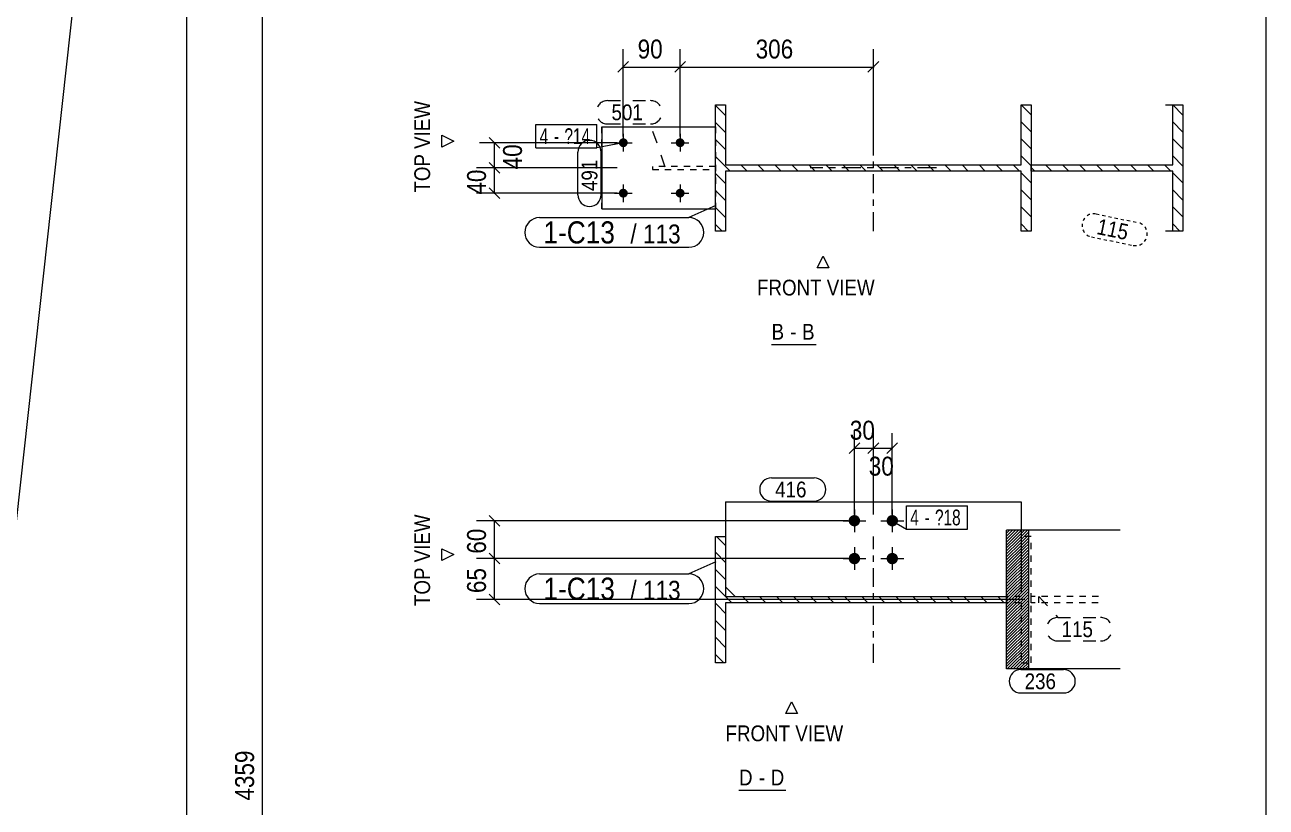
# Model space of a CAD drawing. Header units: millimetres. Extents: x 2 to 579, y 1 to 825.
# Drawn here: x 382.4 to 579, y 419.4 to 543.4 of the extents above; entities that cross this region are included whole.
import ezdxf

# ---------------------------------------------------------------- set-up
doc = ezdxf.new("R2010")
doc.units = ezdxf.units.MM
for name, pattern in [('XKITLINE00', [0]), ('XKITLINE01', [4, 1, -1, 1, -1]), ('XKITLINE02', [4, 2, -2]), ('XKITLINE03', [6, 3, -1, 1, -1]), ('XKITLINE04', [3, 0.5, -0.5, 0.5, -0.5, 0.5, -0.5])]:
    doc.linetypes.add(name, pattern=pattern)
for name, color, linetype, lineweight in [('Bolt', 3, 'Continuous', 0), ('BoltMark', 7, 'Continuous', 0), ('Dimensions', 7, 'Continuous', 0), ('DrawingSheet', 5, 'Continuous', 0), ('OtherObjectType', 7, 'Continuous', 0), ('Part', 2, 'Continuous', 0), ('PartMark', 7, 'Continuous', 0)]:
    doc.layers.add(name, color=color, linetype=linetype, lineweight=lineweight)
doc.styles.add('ARIAL', font='ARIAL.TTF')
doc.styles.add('ARIAL_NARROW', font='ARIALN.TTF')

# ---------------------------------------------------------------- blocks, each defined once
blk = doc.blocks.new('*A1')
at = {"layer": 'Part', "color": 7, "linetype": 'XKITLINE00', "lineweight": 0}
for p, q in [((493.39, 529), (491.79, 530.6)), ((541.79, 529.09), (540.19, 530.69)), ((493.39, 526.31), (491.79, 527.91)), ((541.79, 526.4), (540.19, 528)), ((493.39, 523.61), (491.79, 525.21)), ((541.79, 523.71), (540.19, 525.31)), ((494.11, 520.19), (491.79, 522.52)), ((496.8, 520.19), (495.8, 521.19)), ((499.5, 520.19), (498.5, 521.19)), ((502.19, 520.19), (501.19, 521.19)), ((504.89, 520.19), (503.89, 521.19)), ((507.58, 520.19), (506.58, 521.19)), ((510.28, 520.19), (509.28, 521.19)), ((512.97, 520.19), (511.97, 521.19)), ((515.66, 520.19), (514.66, 521.19)), ((518.36, 520.19), (517.36, 521.19)), ((521.05, 520.19), (520.05, 521.19)), ((523.75, 520.19), (522.75, 521.19)), ((526.44, 520.19), (525.44, 521.19)), ((529.13, 520.19), (528.13, 521.19)), ((531.83, 520.19), (530.83, 521.19)), ((534.52, 520.19), (533.52, 521.19)), ((537.22, 520.19), (536.22, 521.19)), ((539.91, 520.19), (538.91, 521.19)), ((541.79, 521.01), (540.19, 522.61)), ((493.39, 518.22), (491.79, 519.82)), ((541.79, 518.32), (540.19, 519.92)), ((493.39, 515.53), (491.79, 517.13)), ((541.79, 515.62), (540.19, 517.22)), ((493.39, 512.84), (491.79, 514.44)), ((541.79, 512.93), (540.19, 514.53)), ((492.83, 510.69), (491.79, 511.74)), ((541.33, 510.69), (540.19, 511.84))]:
    blk.add_line(p, q, dxfattribs=at)
blk = doc.blocks.new('*A2')
at = {"layer": 'Part', "color": 7, "linetype": 'XKITLINE00', "lineweight": 0}
for p, q in [((565.81, 529.08), (564.2, 530.69)), ((565.81, 526.39), (564.2, 528)), ((565.81, 523.7), (564.2, 525.31)), ((545.06, 520.19), (544.06, 521.19)), ((547.76, 520.19), (546.76, 521.19)), ((550.45, 520.19), (549.45, 521.19)), ((553.15, 520.19), (552.15, 521.19)), ((555.84, 520.19), (554.84, 521.19)), ((558.53, 520.19), (557.53, 521.19)), ((561.23, 520.19), (560.23, 521.19)), ((563.92, 520.19), (562.92, 521.19)), ((565.81, 521), (564.2, 522.61)), ((542.37, 520.19), (541.78, 520.78)), ((565.81, 518.31), (564.2, 519.92)), ((565.81, 515.61), (564.2, 517.22)), ((565.81, 512.92), (564.2, 514.53)), ((565.34, 510.69), (564.2, 511.84))]:
    blk.add_line(p, q, dxfattribs=at)
blk = doc.blocks.new('*A3')
at = {"layer": 'Part', "color": 7, "linetype": 'XKITLINE00', "lineweight": 0}
for p, q in [((537.9, 462.81), (538.14, 463.05)), ((537.9, 462.34), (538.37, 462.81)), ((537.9, 461.87), (538.61, 462.58)), ((537.9, 461.4), (538.84, 462.34)), ((537.9, 460.93), (539.08, 462.1)), ((538.14, 463.05), (538.37, 463.28)), ((538.37, 462.81), (538.84, 463.28)), ((538.61, 462.58), (539.31, 463.28)), ((538.84, 462.34), (539.78, 463.28)), ((539.08, 462.1), (540.25, 463.28)), ((539.31, 461.87), (540.72, 463.28)), ((539.55, 461.63), (541.19, 463.28)), ((539.78, 461.4), (541.39, 463.01)), ((540.02, 461.16), (541.39, 462.54)), ((540.25, 460.93), (541.39, 462.07)), ((537.9, 460.46), (539.31, 461.87)), ((537.9, 459.99), (539.55, 461.63)), ((537.9, 459.52), (539.78, 461.4)), ((537.9, 459.05), (540.02, 461.16)), ((537.9, 458.58), (540.25, 460.93)), ((537.9, 458.11), (540.49, 460.69)), ((537.9, 457.64), (540.72, 460.46)), ((537.9, 457.17), (540.96, 460.22)), ((540.49, 460.69), (541.39, 461.6)), ((540.72, 460.46), (541.39, 461.13)), ((540.96, 460.22), (541.39, 460.66)), ((541.19, 459.99), (541.39, 460.19)), ((537.9, 456.7), (541.19, 459.99)), ((537.9, 456.23), (541.39, 459.72)), ((537.9, 455.76), (541.39, 459.25)), ((537.9, 455.29), (541.39, 458.78)), ((537.9, 454.82), (541.39, 458.31)), ((537.9, 454.35), (541.39, 457.84)), ((537.9, 453.88), (541.39, 457.37)), ((537.9, 453.41), (541.39, 456.9)), ((537.9, 452.93), (541.39, 456.43)), ((537.9, 452.46), (541.39, 455.96)), ((537.9, 451.99), (541.39, 455.49)), ((537.9, 451.52), (541.39, 455.02)), ((537.9, 451.05), (541.39, 454.54)), ((537.9, 450.58), (541.39, 454.07)), ((537.9, 450.11), (541.39, 453.6)), ((537.9, 449.64), (541.39, 453.13)), ((537.9, 449.17), (541.39, 452.66)), ((537.9, 448.7), (541.39, 452.19)), ((537.9, 448.23), (541.39, 451.72)), ((537.9, 447.76), (541.39, 451.25)), ((537.9, 447.29), (541.39, 450.78)), ((537.9, 446.82), (541.39, 450.31)), ((537.9, 446.35), (541.39, 449.84)), ((537.9, 445.88), (541.39, 449.37)), ((537.9, 445.41), (541.39, 448.9)), ((537.9, 444.94), (541.39, 448.43)), ((537.9, 444.47), (541.39, 447.96)), ((537.9, 444), (541.39, 447.49)), ((537.9, 443.53), (541.39, 447.02)), ((537.9, 443.06), (541.39, 446.55)), ((537.9, 442.59), (541.39, 446.08)), ((537.9, 442.12), (541.39, 445.61)), ((537.9, 441.65), (541.39, 445.14)), ((538, 441.28), (541.39, 444.67)), ((538.47, 441.28), (541.39, 444.2)), ((538.95, 441.28), (541.39, 443.73)), ((539.42, 441.28), (541.39, 443.26)), ((539.89, 441.28), (541.39, 442.79)), ((540.36, 441.28), (541.39, 442.32)), ((540.83, 441.28), (541.39, 441.85)), ((541.3, 441.28), (541.39, 441.37))]:
    blk.add_line(p, q, dxfattribs=at)
blk = doc.blocks.new('*A4')
at = {"layer": 'Part', "color": 7, "linetype": 'XKITLINE00', "lineweight": 0}
for p, q in [((493.39, 460.86), (491.97, 462.28)), ((493.39, 458.17), (491.79, 459.77)), ((493.39, 455.47), (491.79, 457.07)), ((493.39, 452.78), (491.79, 454.38)), ((494.39, 451.78), (493.39, 452.78)), ((497.08, 451.78), (496.08, 452.78)), ((499.77, 451.78), (498.77, 452.78)), ((502.47, 451.78), (501.47, 452.78)), ((505.16, 451.78), (504.16, 452.78)), ((507.86, 451.78), (506.86, 452.78)), ((510.55, 451.78), (509.55, 452.78)), ((513.24, 451.78), (512.24, 452.78)), ((515.94, 451.78), (514.94, 452.78)), ((518.63, 451.78), (517.63, 452.78)), ((521.33, 451.78), (520.33, 452.78)), ((524.02, 451.78), (523.02, 452.78)), ((526.72, 451.78), (525.72, 452.78)), ((529.41, 451.78), (528.41, 452.78)), ((532.1, 451.78), (531.1, 452.78)), ((534.8, 451.78), (533.8, 452.78)), ((537.49, 451.78), (536.49, 452.78)), ((492.04, 451.43), (491.79, 451.69)), ((493.39, 450.09), (492.04, 451.43)), ((493.39, 447.39), (491.79, 448.99)), ((493.39, 444.7), (491.79, 446.3)), ((493.11, 442.28), (491.79, 443.6))]:
    blk.add_line(p, q, dxfattribs=at)
blk = doc.blocks.new('*A83')
at = {"layer": 'Bolt'}
for points in [[(477.22, 525.39), (477.25, 525.39), (477.29, 525.39), (477.32, 525.38), (477.36, 525.37), (477.39, 525.36), (477.42, 525.35), (477.45, 525.34), (477.49, 525.33), (477.52, 525.31), (477.55, 525.29), (477.58, 525.28), (477.6, 525.26), (477.63, 525.23), (477.66, 525.21), (477.68, 525.19), (477.7, 525.16), (477.73, 525.14), (477.75, 525.11), (477.77, 525.08), (477.79, 525.05), (477.8, 525.02), (477.82, 524.99), (477.83, 524.96), (477.85, 524.93), (477.86, 524.9), (477.87, 524.86), (477.87, 524.83), (477.88, 524.8), (477.88, 524.76), (477.89, 524.73), (477.89, 524.69), (477.89, 524.66), (477.88, 524.63), (477.88, 524.59), (477.87, 524.56), (477.87, 524.52), (477.86, 524.49), (477.85, 524.46), (477.83, 524.43), (477.82, 524.39), (477.8, 524.36), (477.79, 524.33), (477.77, 524.3), (477.75, 524.28), (477.73, 524.25), (477.7, 524.22), (477.68, 524.2), (477.66, 524.18), (477.63, 524.15), (477.6, 524.13), (477.58, 524.11), (477.55, 524.09), (477.52, 524.08), (477.49, 524.06), (477.45, 524.05), (477.42, 524.03), (477.39, 524.02), (477.36, 524.01), (477.32, 524.01), (477.29, 524), (477.25, 524), (477.22, 523.99), (477.19, 523.99), (477.15, 523.99), (477.12, 524), (477.08, 524), (477.05, 524.01), (477.02, 524.01), (476.98, 524.02), (476.95, 524.03), (476.92, 524.05), (476.89, 524.06), (476.86, 524.08), (476.83, 524.09), (476.8, 524.11), (476.77, 524.13), (476.74, 524.15), (476.72, 524.18), (476.69, 524.2), (476.67, 524.22), (476.65, 524.25), (476.62, 524.28), (476.6, 524.3), (476.59, 524.33), (476.57, 524.36), (476.55, 524.39), (476.54, 524.43), (476.53, 524.46), (476.52, 524.49), (476.51, 524.52), (476.5, 524.56), (476.49, 524.59), (476.49, 524.63), (476.49, 524.66), (476.49, 524.69), (476.49, 524.73), (476.49, 524.76), (476.49, 524.8), (476.5, 524.83), (476.51, 524.86), (476.52, 524.9), (476.53, 524.93), (476.54, 524.96), (476.55, 524.99), (476.57, 525.02), (476.59, 525.05), (476.6, 525.08), (476.62, 525.11), (476.65, 525.14), (476.67, 525.16), (476.69, 525.19), (476.72, 525.21), (476.74, 525.23), (476.77, 525.26), (476.8, 525.28), (476.83, 525.29), (476.86, 525.31), (476.89, 525.33), (476.92, 525.34), (476.95, 525.35), (476.98, 525.36), (477.02, 525.37), (477.05, 525.38), (477.08, 525.39), (477.12, 525.39), (477.15, 525.39), (477.19, 525.39)], [(486.22, 525.39), (486.25, 525.39), (486.29, 525.39), (486.32, 525.38), (486.36, 525.37), (486.39, 525.36), (486.42, 525.35), (486.45, 525.34), (486.49, 525.33), (486.52, 525.31), (486.55, 525.29), (486.58, 525.28), (486.6, 525.26), (486.63, 525.23), (486.66, 525.21), (486.68, 525.19), (486.7, 525.16), (486.73, 525.14), (486.75, 525.11), (486.77, 525.08), (486.79, 525.05), (486.8, 525.02), (486.82, 524.99), (486.83, 524.96), (486.85, 524.93), (486.86, 524.9), (486.87, 524.86), (486.87, 524.83), (486.88, 524.8), (486.88, 524.76), (486.89, 524.73), (486.89, 524.69), (486.89, 524.66), (486.88, 524.63), (486.88, 524.59), (486.87, 524.56), (486.87, 524.52), (486.86, 524.49), (486.85, 524.46), (486.83, 524.43), (486.82, 524.39), (486.8, 524.36), (486.79, 524.33), (486.77, 524.3), (486.75, 524.28), (486.73, 524.25), (486.7, 524.22), (486.68, 524.2), (486.66, 524.18), (486.63, 524.15), (486.6, 524.13), (486.58, 524.11), (486.55, 524.09), (486.52, 524.08), (486.49, 524.06), (486.45, 524.05), (486.42, 524.03), (486.39, 524.02), (486.36, 524.01), (486.32, 524.01), (486.29, 524), (486.25, 524), (486.22, 523.99), (486.19, 523.99), (486.15, 523.99), (486.12, 524), (486.08, 524), (486.05, 524.01), (486.02, 524.01), (485.98, 524.02), (485.95, 524.03), (485.92, 524.05), (485.89, 524.06), (485.86, 524.08), (485.83, 524.09), (485.8, 524.11), (485.77, 524.13), (485.74, 524.15), (485.72, 524.18), (485.69, 524.2), (485.67, 524.22), (485.65, 524.25), (485.62, 524.28), (485.6, 524.3), (485.59, 524.33), (485.57, 524.36), (485.55, 524.39), (485.54, 524.43), (485.53, 524.46), (485.52, 524.49), (485.51, 524.52), (485.5, 524.56), (485.49, 524.59), (485.49, 524.63), (485.49, 524.66), (485.49, 524.69), (485.49, 524.73), (485.49, 524.76), (485.49, 524.8), (485.5, 524.83), (485.51, 524.86), (485.52, 524.9), (485.53, 524.93), (485.54, 524.96), (485.55, 524.99), (485.57, 525.02), (485.59, 525.05), (485.6, 525.08), (485.62, 525.11), (485.65, 525.14), (485.67, 525.16), (485.69, 525.19), (485.72, 525.21), (485.74, 525.23), (485.77, 525.26), (485.8, 525.28), (485.83, 525.29), (485.86, 525.31), (485.89, 525.33), (485.92, 525.34), (485.95, 525.35), (485.98, 525.36), (486.02, 525.37), (486.05, 525.38), (486.08, 525.39), (486.12, 525.39), (486.15, 525.39), (486.19, 525.39)], [(477.22, 517.39), (477.25, 517.39), (477.29, 517.39), (477.32, 517.38), (477.36, 517.37), (477.39, 517.36), (477.42, 517.35), (477.45, 517.34), (477.49, 517.33), (477.52, 517.31), (477.55, 517.29), (477.58, 517.28), (477.6, 517.26), (477.63, 517.23), (477.66, 517.21), (477.68, 517.19), (477.7, 517.16), (477.73, 517.14), (477.75, 517.11), (477.77, 517.08), (477.79, 517.05), (477.8, 517.02), (477.82, 516.99), (477.83, 516.96), (477.85, 516.93), (477.86, 516.9), (477.87, 516.86), (477.87, 516.83), (477.88, 516.8), (477.88, 516.76), (477.89, 516.73), (477.89, 516.69), (477.89, 516.66), (477.88, 516.63), (477.88, 516.59), (477.87, 516.56), (477.87, 516.52), (477.86, 516.49), (477.85, 516.46), (477.83, 516.43), (477.82, 516.39), (477.8, 516.36), (477.79, 516.33), (477.77, 516.3), (477.75, 516.28), (477.73, 516.25), (477.7, 516.22), (477.68, 516.2), (477.66, 516.18), (477.63, 516.15), (477.6, 516.13), (477.58, 516.11), (477.55, 516.09), (477.52, 516.08), (477.49, 516.06), (477.45, 516.05), (477.42, 516.03), (477.39, 516.02), (477.36, 516.01), (477.32, 516.01), (477.29, 516), (477.25, 516), (477.22, 515.99), (477.19, 515.99), (477.15, 515.99), (477.12, 516), (477.08, 516), (477.05, 516.01), (477.02, 516.01), (476.98, 516.02), (476.95, 516.03), (476.92, 516.05), (476.89, 516.06), (476.86, 516.08), (476.83, 516.09), (476.8, 516.11), (476.77, 516.13), (476.74, 516.15), (476.72, 516.18), (476.69, 516.2), (476.67, 516.22), (476.65, 516.25), (476.62, 516.28), (476.6, 516.3), (476.59, 516.33), (476.57, 516.36), (476.55, 516.39), (476.54, 516.43), (476.53, 516.46), (476.52, 516.49), (476.51, 516.52), (476.5, 516.56), (476.49, 516.59), (476.49, 516.63), (476.49, 516.66), (476.49, 516.69), (476.49, 516.73), (476.49, 516.76), (476.49, 516.8), (476.5, 516.83), (476.51, 516.86), (476.52, 516.9), (476.53, 516.93), (476.54, 516.96), (476.55, 516.99), (476.57, 517.02), (476.59, 517.05), (476.6, 517.08), (476.62, 517.11), (476.65, 517.14), (476.67, 517.16), (476.69, 517.19), (476.72, 517.21), (476.74, 517.23), (476.77, 517.26), (476.8, 517.28), (476.83, 517.29), (476.86, 517.31), (476.89, 517.33), (476.92, 517.34), (476.95, 517.35), (476.98, 517.36), (477.02, 517.37), (477.05, 517.38), (477.08, 517.39), (477.12, 517.39), (477.15, 517.39), (477.19, 517.39)], [(486.22, 517.39), (486.25, 517.39), (486.29, 517.39), (486.32, 517.38), (486.36, 517.37), (486.39, 517.36), (486.42, 517.35), (486.45, 517.34), (486.49, 517.33), (486.52, 517.31), (486.55, 517.29), (486.58, 517.28), (486.6, 517.26), (486.63, 517.23), (486.66, 517.21), (486.68, 517.19), (486.7, 517.16), (486.73, 517.14), (486.75, 517.11), (486.77, 517.08), (486.79, 517.05), (486.8, 517.02), (486.82, 516.99), (486.83, 516.96), (486.85, 516.93), (486.86, 516.9), (486.87, 516.86), (486.87, 516.83), (486.88, 516.8), (486.88, 516.76), (486.89, 516.73), (486.89, 516.69), (486.89, 516.66), (486.88, 516.63), (486.88, 516.59), (486.87, 516.56), (486.87, 516.52), (486.86, 516.49), (486.85, 516.46), (486.83, 516.43), (486.82, 516.39), (486.8, 516.36), (486.79, 516.33), (486.77, 516.3), (486.75, 516.28), (486.73, 516.25), (486.7, 516.22), (486.68, 516.2), (486.66, 516.18), (486.63, 516.15), (486.6, 516.13), (486.58, 516.11), (486.55, 516.09), (486.52, 516.08), (486.49, 516.06), (486.45, 516.05), (486.42, 516.03), (486.39, 516.02), (486.36, 516.01), (486.32, 516.01), (486.29, 516), (486.25, 516), (486.22, 515.99), (486.19, 515.99), (486.15, 515.99), (486.12, 516), (486.08, 516), (486.05, 516.01), (486.02, 516.01), (485.98, 516.02), (485.95, 516.03), (485.92, 516.05), (485.89, 516.06), (485.86, 516.08), (485.83, 516.09), (485.8, 516.11), (485.77, 516.13), (485.74, 516.15), (485.72, 516.18), (485.69, 516.2), (485.67, 516.22), (485.65, 516.25), (485.62, 516.28), (485.6, 516.3), (485.59, 516.33), (485.57, 516.36), (485.55, 516.39), (485.54, 516.43), (485.53, 516.46), (485.52, 516.49), (485.51, 516.52), (485.5, 516.56), (485.49, 516.59), (485.49, 516.63), (485.49, 516.66), (485.49, 516.69), (485.49, 516.73), (485.49, 516.76), (485.49, 516.8), (485.5, 516.83), (485.51, 516.86), (485.52, 516.9), (485.53, 516.93), (485.54, 516.96), (485.55, 516.99), (485.57, 517.02), (485.59, 517.05), (485.6, 517.08), (485.62, 517.11), (485.65, 517.14), (485.67, 517.16), (485.69, 517.19), (485.72, 517.21), (485.74, 517.23), (485.77, 517.26), (485.8, 517.28), (485.83, 517.29), (485.86, 517.31), (485.89, 517.33), (485.92, 517.34), (485.95, 517.35), (485.98, 517.36), (486.02, 517.37), (486.05, 517.38), (486.08, 517.39), (486.12, 517.39), (486.15, 517.39), (486.19, 517.39)]]:
    blk.add_hatch(color=3, dxfattribs=at).paths.add_polyline_path(points, flags=17)
at = {"layer": 'Bolt', "color": 3, "linetype": 'XKITLINE00', "lineweight": 0}
for p, q in [((477.19, 526.09), (477.19, 523.29)), ((486.19, 526.09), (486.19, 523.29)), ((475.79, 524.69), (478.59, 524.69)), ((484.79, 524.69), (487.59, 524.69)), ((477.19, 518.09), (477.19, 515.29)), ((486.19, 518.09), (486.19, 515.29)), ((475.79, 516.69), (478.59, 516.69)), ((484.79, 516.69), (487.59, 516.69))]:
    blk.add_line(p, q, dxfattribs=at)
blk = doc.blocks.new('*A84')
at = {"layer": 'Part', "color": 2, "linetype": 'XKITLINE00', "lineweight": 0}
for p, q in [((491.79, 510.69), (491.79, 530.69)), ((491.79, 530.69), (493.39, 530.69)), ((493.39, 530.69), (493.39, 521.19)), ((540.19, 530.69), (541.79, 530.69)), ((540.19, 521.19), (540.19, 530.69)), ((541.79, 530.69), (541.79, 510.69)), ((493.39, 521.19), (540.19, 521.19)), ((540.19, 520.19), (493.39, 520.19)), ((493.39, 520.19), (493.39, 510.69)), ((540.19, 510.69), (540.19, 520.19)), ((493.39, 510.69), (491.79, 510.69)), ((541.79, 510.69), (540.19, 510.69))]:
    blk.add_line(p, q, dxfattribs=at)
at = {"layer": 'Part', "color": 7, "linetype": 'XKITLINE03', "lineweight": 0}
for p, q in [((516.79, 510.69), (516.79, 530.69)), ((526.79, 520.69), (506.79, 520.69))]:
    blk.add_line(p, q, dxfattribs=at)
blk = doc.blocks.new('*A85')
at = {"layer": 'Part', "color": 2, "linetype": 'XKITLINE00', "lineweight": 0}
for p, q in [((473.79, 527.19), (473.79, 514.19)), ((473.79, 527.19), (491.79, 527.19)), ((473.79, 514.19), (491.79, 514.19))]:
    blk.add_line(p, q, dxfattribs=at)
at = {"layer": 'Part', "color": 7, "linetype": 'XKITLINE01', "lineweight": 0}
for p, q in [((473.79, 514.19), (473.79, 527.19)), ((491.79, 514.19), (491.79, 527.19)), ((491.79, 527.19), (491.79, 514.19))]:
    blk.add_line(p, q, dxfattribs=at)
blk = doc.blocks.new('*A86')
at = {"layer": 'Part', "color": 7, "linetype": 'XKITLINE01', "lineweight": 0}
for p, q in [((481.79, 520.94), (481.79, 520.44)), ((491.79, 520.94), (481.79, 520.94)), ((481.79, 520.44), (491.79, 520.44)), ((491.79, 520.44), (491.79, 520.94))]:
    blk.add_line(p, q, dxfattribs=at)
blk = doc.blocks.new('*A87')
at = {"layer": 'Part', "color": 2, "linetype": 'XKITLINE00', "lineweight": 0}
for p, q in [((563.08, 530.69), (565.81, 530.69)), ((564.2, 521.19), (564.2, 530.69)), ((565.81, 530.69), (565.81, 510.69)), ((541.78, 520.19), (541.78, 521.19)), ((541.78, 521.19), (541.78, 521.19)), ((541.78, 521.19), (564.2, 521.19)), ((564.2, 520.19), (541.78, 520.19)), ((564.2, 510.69), (564.2, 520.19)), ((565.81, 510.69), (563.08, 510.69))]:
    blk.add_line(p, q, dxfattribs=at)
blk = doc.blocks.new('*A88')
at = {"layer": 'Bolt'}
for points in [[(514.69, 464.74), (514.68, 464.69), (514.68, 464.65), (514.67, 464.61), (514.66, 464.56), (514.65, 464.52), (514.63, 464.48), (514.62, 464.44), (514.6, 464.4), (514.58, 464.36), (514.56, 464.32), (514.53, 464.28), (514.51, 464.24), (514.48, 464.21), (514.45, 464.18), (514.42, 464.14), (514.39, 464.11), (514.36, 464.08), (514.32, 464.06), (514.29, 464.03), (514.25, 464.01), (514.21, 463.99), (514.17, 463.97), (514.13, 463.95), (514.09, 463.93), (514.05, 463.92), (514, 463.91), (513.96, 463.9), (513.92, 463.89), (513.87, 463.88), (513.83, 463.88), (513.79, 463.88), (513.74, 463.88), (513.7, 463.88), (513.65, 463.89), (513.61, 463.9), (513.57, 463.91), (513.53, 463.92), (513.48, 463.93), (513.44, 463.95), (513.4, 463.97), (513.36, 463.99), (513.32, 464.01), (513.29, 464.03), (513.25, 464.06), (513.22, 464.08), (513.18, 464.11), (513.15, 464.14), (513.12, 464.18), (513.09, 464.21), (513.06, 464.24), (513.04, 464.28), (513.01, 464.32), (512.99, 464.36), (512.97, 464.4), (512.95, 464.44), (512.94, 464.48), (512.93, 464.52), (512.91, 464.56), (512.9, 464.61), (512.9, 464.65), (512.89, 464.69), (512.89, 464.74), (512.89, 464.78), (512.89, 464.82), (512.89, 464.87), (512.9, 464.91), (512.9, 464.96), (512.91, 465), (512.93, 465.04), (512.94, 465.08), (512.95, 465.13), (512.97, 465.17), (512.99, 465.2), (513.01, 465.24), (513.04, 465.28), (513.06, 465.32), (513.09, 465.35), (513.12, 465.39), (513.15, 465.42), (513.18, 465.45), (513.22, 465.48), (513.25, 465.5), (513.29, 465.53), (513.32, 465.55), (513.36, 465.57), (513.4, 465.59), (513.44, 465.61), (513.48, 465.63), (513.53, 465.64), (513.57, 465.65), (513.61, 465.66), (513.65, 465.67), (513.7, 465.68), (513.74, 465.68), (513.79, 465.68), (513.83, 465.68), (513.87, 465.68), (513.92, 465.67), (513.96, 465.66), (514, 465.65), (514.05, 465.64), (514.09, 465.63), (514.13, 465.61), (514.17, 465.59), (514.21, 465.57), (514.25, 465.55), (514.29, 465.53), (514.32, 465.5), (514.36, 465.48), (514.39, 465.45), (514.42, 465.42), (514.45, 465.39), (514.48, 465.35), (514.51, 465.32), (514.53, 465.28), (514.56, 465.24), (514.58, 465.2), (514.6, 465.17), (514.62, 465.13), (514.63, 465.08), (514.65, 465.04), (514.66, 465), (514.67, 464.96), (514.68, 464.91), (514.68, 464.87), (514.69, 464.82), (514.69, 464.78)], [(520.69, 464.74), (520.68, 464.69), (520.68, 464.65), (520.67, 464.61), (520.66, 464.56), (520.65, 464.52), (520.63, 464.48), (520.62, 464.44), (520.6, 464.4), (520.58, 464.36), (520.56, 464.32), (520.53, 464.28), (520.51, 464.24), (520.48, 464.21), (520.45, 464.18), (520.42, 464.14), (520.39, 464.11), (520.36, 464.08), (520.32, 464.06), (520.29, 464.03), (520.25, 464.01), (520.21, 463.99), (520.17, 463.97), (520.13, 463.95), (520.09, 463.93), (520.05, 463.92), (520, 463.91), (519.96, 463.9), (519.92, 463.89), (519.87, 463.88), (519.83, 463.88), (519.79, 463.88), (519.74, 463.88), (519.7, 463.88), (519.65, 463.89), (519.61, 463.9), (519.57, 463.91), (519.53, 463.92), (519.48, 463.93), (519.44, 463.95), (519.4, 463.97), (519.36, 463.99), (519.32, 464.01), (519.29, 464.03), (519.25, 464.06), (519.22, 464.08), (519.18, 464.11), (519.15, 464.14), (519.12, 464.18), (519.09, 464.21), (519.06, 464.24), (519.04, 464.28), (519.01, 464.32), (518.99, 464.36), (518.97, 464.4), (518.95, 464.44), (518.94, 464.48), (518.93, 464.52), (518.91, 464.56), (518.9, 464.61), (518.9, 464.65), (518.89, 464.69), (518.89, 464.74), (518.89, 464.78), (518.89, 464.82), (518.89, 464.87), (518.9, 464.91), (518.9, 464.96), (518.91, 465), (518.93, 465.04), (518.94, 465.08), (518.95, 465.13), (518.97, 465.17), (518.99, 465.2), (519.01, 465.24), (519.04, 465.28), (519.06, 465.32), (519.09, 465.35), (519.12, 465.39), (519.15, 465.42), (519.18, 465.45), (519.22, 465.48), (519.25, 465.5), (519.29, 465.53), (519.32, 465.55), (519.36, 465.57), (519.4, 465.59), (519.44, 465.61), (519.48, 465.63), (519.53, 465.64), (519.57, 465.65), (519.61, 465.66), (519.65, 465.67), (519.7, 465.68), (519.74, 465.68), (519.79, 465.68), (519.83, 465.68), (519.87, 465.68), (519.92, 465.67), (519.96, 465.66), (520, 465.65), (520.05, 465.64), (520.09, 465.63), (520.13, 465.61), (520.17, 465.59), (520.21, 465.57), (520.25, 465.55), (520.29, 465.53), (520.32, 465.5), (520.36, 465.48), (520.39, 465.45), (520.42, 465.42), (520.45, 465.39), (520.48, 465.35), (520.51, 465.32), (520.53, 465.28), (520.56, 465.24), (520.58, 465.2), (520.6, 465.17), (520.62, 465.13), (520.63, 465.08), (520.65, 465.04), (520.66, 465), (520.67, 464.96), (520.68, 464.91), (520.68, 464.87), (520.69, 464.82), (520.69, 464.78)], [(514.69, 458.74), (514.68, 458.69), (514.68, 458.65), (514.67, 458.61), (514.66, 458.56), (514.65, 458.52), (514.63, 458.48), (514.62, 458.44), (514.6, 458.4), (514.58, 458.36), (514.56, 458.32), (514.53, 458.28), (514.51, 458.24), (514.48, 458.21), (514.45, 458.18), (514.42, 458.14), (514.39, 458.11), (514.36, 458.08), (514.32, 458.06), (514.29, 458.03), (514.25, 458.01), (514.21, 457.99), (514.17, 457.97), (514.13, 457.95), (514.09, 457.93), (514.05, 457.92), (514, 457.91), (513.96, 457.9), (513.92, 457.89), (513.87, 457.88), (513.83, 457.88), (513.79, 457.88), (513.74, 457.88), (513.7, 457.88), (513.65, 457.89), (513.61, 457.9), (513.57, 457.91), (513.53, 457.92), (513.48, 457.93), (513.44, 457.95), (513.4, 457.97), (513.36, 457.99), (513.32, 458.01), (513.29, 458.03), (513.25, 458.06), (513.22, 458.08), (513.18, 458.11), (513.15, 458.14), (513.12, 458.18), (513.09, 458.21), (513.06, 458.24), (513.04, 458.28), (513.01, 458.32), (512.99, 458.36), (512.97, 458.4), (512.95, 458.44), (512.94, 458.48), (512.93, 458.52), (512.91, 458.56), (512.9, 458.61), (512.9, 458.65), (512.89, 458.69), (512.89, 458.74), (512.89, 458.78), (512.89, 458.82), (512.89, 458.87), (512.9, 458.91), (512.9, 458.96), (512.91, 459), (512.93, 459.04), (512.94, 459.08), (512.95, 459.13), (512.97, 459.17), (512.99, 459.2), (513.01, 459.24), (513.04, 459.28), (513.06, 459.32), (513.09, 459.35), (513.12, 459.39), (513.15, 459.42), (513.18, 459.45), (513.22, 459.48), (513.25, 459.5), (513.29, 459.53), (513.32, 459.55), (513.36, 459.57), (513.4, 459.59), (513.44, 459.61), (513.48, 459.63), (513.53, 459.64), (513.57, 459.65), (513.61, 459.66), (513.65, 459.67), (513.7, 459.68), (513.74, 459.68), (513.79, 459.68), (513.83, 459.68), (513.87, 459.68), (513.92, 459.67), (513.96, 459.66), (514, 459.65), (514.05, 459.64), (514.09, 459.63), (514.13, 459.61), (514.17, 459.59), (514.21, 459.57), (514.25, 459.55), (514.29, 459.53), (514.32, 459.5), (514.36, 459.48), (514.39, 459.45), (514.42, 459.42), (514.45, 459.39), (514.48, 459.35), (514.51, 459.32), (514.53, 459.28), (514.56, 459.24), (514.58, 459.2), (514.6, 459.17), (514.62, 459.13), (514.63, 459.08), (514.65, 459.04), (514.66, 459), (514.67, 458.96), (514.68, 458.91), (514.68, 458.87), (514.69, 458.82), (514.69, 458.78)], [(520.69, 458.74), (520.68, 458.69), (520.68, 458.65), (520.67, 458.61), (520.66, 458.56), (520.65, 458.52), (520.63, 458.48), (520.62, 458.44), (520.6, 458.4), (520.58, 458.36), (520.56, 458.32), (520.53, 458.28), (520.51, 458.24), (520.48, 458.21), (520.45, 458.18), (520.42, 458.14), (520.39, 458.11), (520.36, 458.08), (520.32, 458.06), (520.29, 458.03), (520.25, 458.01), (520.21, 457.99), (520.17, 457.97), (520.13, 457.95), (520.09, 457.93), (520.05, 457.92), (520, 457.91), (519.96, 457.9), (519.92, 457.89), (519.87, 457.88), (519.83, 457.88), (519.79, 457.88), (519.74, 457.88), (519.7, 457.88), (519.65, 457.89), (519.61, 457.9), (519.57, 457.91), (519.53, 457.92), (519.48, 457.93), (519.44, 457.95), (519.4, 457.97), (519.36, 457.99), (519.32, 458.01), (519.29, 458.03), (519.25, 458.06), (519.22, 458.08), (519.18, 458.11), (519.15, 458.14), (519.12, 458.18), (519.09, 458.21), (519.06, 458.24), (519.04, 458.28), (519.01, 458.32), (518.99, 458.36), (518.97, 458.4), (518.95, 458.44), (518.94, 458.48), (518.93, 458.52), (518.91, 458.56), (518.9, 458.61), (518.9, 458.65), (518.89, 458.69), (518.89, 458.74), (518.89, 458.78), (518.89, 458.82), (518.89, 458.87), (518.9, 458.91), (518.9, 458.96), (518.91, 459), (518.93, 459.04), (518.94, 459.08), (518.95, 459.13), (518.97, 459.17), (518.99, 459.2), (519.01, 459.24), (519.04, 459.28), (519.06, 459.32), (519.09, 459.35), (519.12, 459.39), (519.15, 459.42), (519.18, 459.45), (519.22, 459.48), (519.25, 459.5), (519.29, 459.53), (519.32, 459.55), (519.36, 459.57), (519.4, 459.59), (519.44, 459.61), (519.48, 459.63), (519.53, 459.64), (519.57, 459.65), (519.61, 459.66), (519.65, 459.67), (519.7, 459.68), (519.74, 459.68), (519.79, 459.68), (519.83, 459.68), (519.87, 459.68), (519.92, 459.67), (519.96, 459.66), (520, 459.65), (520.05, 459.64), (520.09, 459.63), (520.13, 459.61), (520.17, 459.59), (520.21, 459.57), (520.25, 459.55), (520.29, 459.53), (520.32, 459.5), (520.36, 459.48), (520.39, 459.45), (520.42, 459.42), (520.45, 459.39), (520.48, 459.35), (520.51, 459.32), (520.53, 459.28), (520.56, 459.24), (520.58, 459.2), (520.6, 459.17), (520.62, 459.13), (520.63, 459.08), (520.65, 459.04), (520.66, 459), (520.67, 458.96), (520.68, 458.91), (520.68, 458.87), (520.69, 458.82), (520.69, 458.78)]]:
    blk.add_hatch(color=3, dxfattribs=at).paths.add_polyline_path(points, flags=17)
at = {"layer": 'Bolt', "color": 3, "linetype": 'XKITLINE00', "lineweight": 0}
for p, q in [((513.79, 466.58), (513.79, 462.98)), ((519.79, 466.58), (519.79, 462.98)), ((511.99, 464.78), (515.59, 464.78)), ((517.99, 464.78), (521.59, 464.78)), ((513.79, 460.58), (513.79, 456.98)), ((519.79, 460.58), (519.79, 456.98)), ((511.99, 458.78), (515.59, 458.78)), ((517.99, 458.78), (521.59, 458.78))]:
    blk.add_line(p, q, dxfattribs=at)
blk = doc.blocks.new('*A89')
at = {"layer": 'Part', "color": 2, "linetype": 'XKITLINE00', "lineweight": 0}
for p, q in [((555.86, 463.28), (537.9, 463.28)), ((537.9, 441.28), (537.9, 463.28)), ((541.39, 441.28), (541.39, 463.28)), ((555.86, 441.28), (537.9, 441.28))]:
    blk.add_line(p, q, dxfattribs=at)
blk = doc.blocks.new('*A90')
at = {"layer": 'Part', "color": 2, "linetype": 'XKITLINE00', "lineweight": 0}
for p, q in [((491.79, 442.28), (491.79, 462.28)), ((491.79, 462.28), (493.39, 462.28)), ((493.39, 462.28), (493.39, 452.78)), ((493.39, 452.78), (537.9, 452.78)), ((537.9, 452.78), (537.9, 451.78)), ((537.9, 451.78), (493.39, 451.78)), ((493.39, 451.78), (493.39, 442.28)), ((493.39, 442.28), (491.79, 442.28))]:
    blk.add_line(p, q, dxfattribs=at)
at = {"layer": 'Part', "color": 7, "linetype": 'XKITLINE03', "lineweight": 0}
for p, q in [((516.79, 442.28), (516.79, 462.28)), ((526.79, 452.28), (506.79, 452.28))]:
    blk.add_line(p, q, dxfattribs=at)
at = {"layer": 'Part', "color": 7, "linetype": 'XKITLINE01', "lineweight": 0}
for p, q in [((541.79, 462.28), (540.19, 462.28)), ((540.19, 462.28), (540.19, 452.78)), ((541.79, 442.28), (541.79, 462.28)), ((540.19, 452.78), (537.9, 452.78)), ((540.19, 451.78), (537.9, 451.78)), ((540.19, 451.78), (540.19, 442.28)), ((540.19, 442.28), (541.79, 442.28))]:
    blk.add_line(p, q, dxfattribs=at)
blk = doc.blocks.new('*A91')
at = {"layer": 'Part', "color": 7, "linetype": 'XKITLINE01', "lineweight": 0}
for p, q in [((552.43, 452.78), (541.78, 452.78)), ((541.78, 451.78), (541.78, 452.78)), ((543, 451.78), (543.01, 452.78)), ((552.4, 451.78), (541.78, 451.78))]:
    blk.add_line(p, q, dxfattribs=at)
blk = doc.blocks.new('*A92')
at = {"layer": 'Part', "color": 2, "linetype": 'XKITLINE00', "lineweight": 0}
for p, q in [((493.39, 467.78), (493.39, 462.28)), ((493.39, 467.78), (540.19, 467.78)), ((540.19, 467.78), (540.19, 463.28)), ((493.39, 454.28), (494.89, 452.78))]:
    blk.add_line(p, q, dxfattribs=at)
at = {"layer": 'Part', "color": 7, "linetype": 'XKITLINE01', "lineweight": 0}
for p, q in [((493.39, 462.28), (493.39, 454.28)), ((540.19, 463.28), (540.19, 454.28)), ((540.19, 454.28), (538.69, 452.78)), ((494.89, 452.78), (538.69, 452.78))]:
    blk.add_line(p, q, dxfattribs=at)
blk = doc.blocks.new('*A119')
at = {"layer": 'DrawingSheet', "color": 5, "linetype": 'XKITLINE00', "lineweight": 0}
blk.add_line((579, 5), (579, 825), dxfattribs=at)
blk = doc.blocks.new('*A155')
at = {"layer": 'Dimensions', "color": 7, "linetype": 'XKITLINE00', "lineweight": 0}
blk.add_line((420.06, 206.9), (420.06, 642.85), dxfattribs=at)
at = {"layer": 'Dimensions', "color": 3, "style": 'ARIAL', "width": 0.85}
blk.add_text('4359', height=3, rotation=90.0002, dxfattribs=at).set_placement((418.71, 420.43))
blk = doc.blocks.new('*A159')
at = {"layer": 'Dimensions', "color": 7, "linetype": 'XKITLINE00', "lineweight": 0}
blk.add_line((408.06, 194.05), (408.06, 586.05), dxfattribs=at)
blk = doc.blocks.new('*A170')
at = {"layer": 'Dimensions', "color": 7, "linetype": 'XKITLINE00', "lineweight": 0}
blk.add_line((351.92, 200.52), (391.16, 556.1), dxfattribs=at)
blk = doc.blocks.new('*A233')
at = {"layer": 'Dimensions', "color": 7, "linetype": 'XKITLINE00', "lineweight": 0}
for p, q in [((477.19, 525.69), (477.19, 539.54)), ((486.19, 525.69), (486.19, 539.54)), ((478.03, 537.54), (476.34, 535.85)), ((487.03, 537.54), (485.34, 535.85)), ((477.19, 536.69), (486.19, 536.69))]:
    blk.add_line(p, q, dxfattribs=at)
at = {"layer": 'Dimensions', "color": 3}
for p in [(477.19, 536.69), (486.19, 536.69)]:
    blk.add_point(p, dxfattribs=at)
at = {"layer": 'Dimensions', "color": 3, "style": 'ARIAL', "width": 0.85}
blk.add_text('90', height=3, dxfattribs=at).set_placement((479.46, 538.04))
blk = doc.blocks.new('*A234')
at = {"layer": 'Dimensions', "color": 7, "linetype": 'XKITLINE00', "lineweight": 0}
for p, q in [((486.19, 525.69), (486.19, 539.54)), ((516.79, 525.69), (516.79, 539.54)), ((487.03, 537.54), (485.34, 535.85)), ((517.63, 537.54), (515.94, 535.85)), ((486.19, 536.69), (516.79, 536.69))]:
    blk.add_line(p, q, dxfattribs=at)
at = {"layer": 'Dimensions', "color": 3}
for p in [(486.19, 536.69), (516.79, 536.69)]:
    blk.add_point(p, dxfattribs=at)
at = {"layer": 'Dimensions', "color": 3, "style": 'ARIAL', "width": 0.85}
blk.add_text('306', height=3, dxfattribs=at).set_placement((498.15, 538.04))
blk = doc.blocks.new('*A235')
at = {"layer": 'Dimensions', "color": 7, "linetype": 'XKITLINE00', "lineweight": 0}
for p, q in [((455.94, 521.54), (457.63, 519.85)), ((476.19, 520.69), (453.94, 520.69)), ((456.79, 516.69), (456.79, 520.69)), ((455.94, 517.54), (457.63, 515.85)), ((476.19, 516.69), (453.94, 516.69))]:
    blk.add_line(p, q, dxfattribs=at)
at = {"layer": 'Dimensions', "color": 3}
for p in [(456.79, 520.69), (456.79, 516.69)]:
    blk.add_point(p, dxfattribs=at)
at = {"layer": 'Dimensions', "color": 3, "style": 'ARIAL', "width": 0.85}
blk.add_text('40', height=3, rotation=90.0002, dxfattribs=at).set_placement((455.44, 516.47))
blk = doc.blocks.new('*A236')
at = {"layer": 'Dimensions', "color": 7, "linetype": 'XKITLINE00', "lineweight": 0}
for p, q in [((455.94, 525.54), (457.63, 523.85)), ((476.19, 524.69), (454.39, 524.69)), ((456.79, 520.69), (456.79, 524.69)), ((455.94, 521.54), (457.63, 519.85)), ((476.19, 520.69), (454.39, 520.69))]:
    blk.add_line(p, q, dxfattribs=at)
at = {"layer": 'Dimensions', "color": 3}
for p in [(456.79, 524.69), (456.79, 520.69)]:
    blk.add_point(p, dxfattribs=at)
at = {"layer": 'Dimensions', "color": 3, "style": 'ARIAL', "width": 0.85}
blk.add_text('40', height=3, rotation=90.0002, dxfattribs=at).set_placement((461.14, 520.47))
blk = doc.blocks.new('*A237')
at = {"layer": 'BoltMark', "color": 7, "linetype": 'XKITLINE00', "lineweight": 0}
for p, q in [((463.33, 527.58), (473.02, 527.58)), ((463.33, 523.88), (463.33, 527.58)), ((473.02, 523.88), (473.02, 527.58)), ((463.33, 523.88), (473.02, 523.88)), ((477.19, 524.69), (473.02, 523.88))]:
    blk.add_line(p, q, dxfattribs=at)
at = {"layer": 'BoltMark', "color": 3, "style": 'ARIAL_NARROW', "width": 0.85}
for s, p in [('4', (463.93, 524.48)), ('?14', (467.86, 524.48)), ('-', (466.2, 524.48))]:
    blk.add_text(s, height=2.5, dxfattribs=at).set_placement(p)
blk = doc.blocks.new('*A238')
at = {"layer": 'PartMark', "color": 7, "linetype": 'XKITLINE04', "lineweight": 0}
for p, q in [((552.06, 513.4), (558.68, 512.04)), ((551.32, 509.77), (557.95, 508.42))]:
    blk.add_line(p, q, dxfattribs=at)
for centre, start, end in [((551.69, 511.58), 78.4705, 258.4705), ((558.32, 510.23), 258.4705, 78.4705)]:
    blk.add_arc(centre, 1.85, start, end, dxfattribs=at)
at = {"layer": 'PartMark', "color": 3, "style": 'ARIAL', "width": 0.85}
blk.add_text('115', height=2.5, rotation=-11.5279, dxfattribs=at).set_placement((552.03, 510.24))
blk = doc.blocks.new('*A239')
at = {"layer": 'PartMark', "color": 7, "linetype": 'XKITLINE02', "lineweight": 0}
for p, q in [((474.72, 531.36), (481.49, 531.36)), ((474.72, 527.66), (481.49, 527.66)), ((483.82, 520.81), (481.49, 527.66))]:
    blk.add_line(p, q, dxfattribs=at)
for centre, start, end in [((474.72, 529.51), 90, 270), ((481.49, 529.51), 270, 90)]:
    blk.add_arc(centre, 1.85, start, end, dxfattribs=at)
at = {"layer": 'PartMark', "color": 3, "style": 'ARIAL', "width": 0.85}
blk.add_text('501', height=2.5, dxfattribs=at).set_placement((475.32, 528.26))
blk = doc.blocks.new('*A240')
at = {"layer": 'PartMark', "color": 7, "linetype": 'XKITLINE00', "lineweight": 0}
for p, q in [((469.99, 516.44), (469.99, 523.21)), ((473.69, 516.44), (473.69, 523.21))]:
    blk.add_line(p, q, dxfattribs=at)
for centre, start, end in [((471.84, 523.21), 0, 180), ((471.84, 516.44), 180, 0)]:
    blk.add_arc(centre, 1.85, start, end, dxfattribs=at)
at = {"layer": 'PartMark', "color": 3, "style": 'ARIAL', "width": 0.85}
blk.add_text('491', height=2.5, rotation=90.0002, dxfattribs=at).set_placement((473.09, 517.04))
blk = doc.blocks.new('*A241')
at = {"layer": 'PartMark', "color": 7, "linetype": 'XKITLINE00', "lineweight": 0}
for p, q in [((491.84, 514.72), (487.59, 512.83)), ((463.94, 512.83), (487.59, 512.83)), ((463.94, 508.13), (487.59, 508.13))]:
    blk.add_line(p, q, dxfattribs=at)
for centre, start, end in [((463.94, 510.48), 90, 270), ((487.59, 510.48), 270, 90)]:
    blk.add_arc(centre, 2.35, start, end, dxfattribs=at)
at = {"layer": 'PartMark', "color": 1, "style": 'ARIAL', "width": 0.85}
blk.add_text('1-C13', height=3.5, dxfattribs=at).set_placement((464.54, 508.73))
at = {"layer": 'PartMark', "color": 3, "style": 'ARIAL', "width": 0.85}
for s, p in [('/', (478.31, 508.73)), ('113', (480.32, 508.73))]:
    blk.add_text(s, height=3, dxfattribs=at).set_placement(p)
blk = doc.blocks.new('*A242')
at = {"layer": 'OtherObjectType', "color": 7, "linetype": 'XKITLINE00', "lineweight": 0}
for p, q in [((448.46, 524), (448.46, 525.87)), ((448.46, 525.87), (450.34, 524.94)), ((450.34, 524.94), (448.46, 524)), ((450.34, 524.94), (450.34, 524.94)), ((507.88, 504.86), (508.82, 506.73)), ((508.82, 506.73), (509.76, 504.86)), ((508.82, 506.73), (508.82, 506.73)), ((509.76, 504.86), (507.88, 504.86)), ((500.67, 492.73), (507.73, 492.73))]:
    blk.add_line(p, q, dxfattribs=at)
at = {"layer": 'OtherObjectType', "color": 7, "style": 'ARIAL', "width": 0.85}
blk.add_text('TOP VIEW', height=2.5, rotation=90, dxfattribs=at).set_placement((446.59, 516.79))
for s, p in [('FRONT VIEW', (498.36, 500.48)), ('B', (500.67, 493.48)), ('B', (505.5, 493.48)), ('-', (503.64, 493.48))]:
    blk.add_text(s, height=2.5, dxfattribs=at).set_placement(p)
blk = doc.blocks.new('*A243')
at = {"layer": 'Dimensions', "color": 7, "linetype": 'XKITLINE00', "lineweight": 0}
for p, q in [((513.79, 465.78), (513.79, 479.13)), ((516.79, 465.78), (516.79, 479.13)), ((514.63, 477.13), (512.94, 475.43)), ((513.79, 476.28), (516.79, 476.28)), ((517.63, 477.13), (515.94, 475.43))]:
    blk.add_line(p, q, dxfattribs=at)
at = {"layer": 'Dimensions', "color": 3}
for p in [(513.79, 476.28), (516.79, 476.28)]:
    blk.add_point(p, dxfattribs=at)
at = {"layer": 'Dimensions', "color": 3, "style": 'ARIAL', "width": 0.85}
blk.add_text('30', height=3, dxfattribs=at).set_placement((513.06, 477.63))
blk = doc.blocks.new('*A244')
at = {"layer": 'Dimensions', "color": 7, "linetype": 'XKITLINE00', "lineweight": 0}
for p, q in [((516.79, 465.78), (516.79, 478.68)), ((519.79, 465.78), (519.79, 478.68)), ((517.63, 477.13), (515.94, 475.43)), ((516.79, 476.28), (519.79, 476.28)), ((520.63, 477.13), (518.94, 475.43))]:
    blk.add_line(p, q, dxfattribs=at)
at = {"layer": 'Dimensions', "color": 3}
for p in [(516.79, 476.28), (519.79, 476.28)]:
    blk.add_point(p, dxfattribs=at)
at = {"layer": 'Dimensions', "color": 3, "style": 'ARIAL', "width": 0.85}
blk.add_text('30', height=3, dxfattribs=at).set_placement((516.06, 471.93))
blk = doc.blocks.new('*A245')
at = {"layer": 'Dimensions', "color": 7, "linetype": 'XKITLINE00', "lineweight": 0}
for p, q in [((512.79, 458.78), (453.94, 458.78)), ((455.94, 459.63), (457.63, 457.93)), ((456.79, 452.28), (456.79, 458.78)), ((540.79, 452.28), (453.94, 452.28)), ((455.94, 453.13), (457.63, 451.43))]:
    blk.add_line(p, q, dxfattribs=at)
at = {"layer": 'Dimensions', "color": 3}
for p in [(456.79, 458.78), (456.79, 452.28)]:
    blk.add_point(p, dxfattribs=at)
at = {"layer": 'Dimensions', "color": 3, "style": 'ARIAL', "width": 0.85}
blk.add_text('65', height=3, rotation=90.0002, dxfattribs=at).set_placement((455.44, 453.31))
blk = doc.blocks.new('*A246')
at = {"layer": 'Dimensions', "color": 7, "linetype": 'XKITLINE00', "lineweight": 0}
for p, q in [((512.79, 464.78), (453.94, 464.78)), ((455.94, 465.63), (457.63, 463.93)), ((456.79, 458.78), (456.79, 464.78)), ((512.79, 458.78), (453.94, 458.78)), ((455.94, 459.63), (457.63, 457.93))]:
    blk.add_line(p, q, dxfattribs=at)
at = {"layer": 'Dimensions', "color": 3}
for p in [(456.79, 464.78), (456.79, 458.78)]:
    blk.add_point(p, dxfattribs=at)
at = {"layer": 'Dimensions', "color": 3, "style": 'ARIAL', "width": 0.85}
blk.add_text('60', height=3, rotation=90.0002, dxfattribs=at).set_placement((455.44, 459.56))
blk = doc.blocks.new('*A247')
at = {"layer": 'BoltMark', "color": 7, "linetype": 'XKITLINE00', "lineweight": 0}
for p, q in [((522.02, 467.15), (531.71, 467.15)), ((522.02, 463.45), (522.02, 467.15)), ((531.71, 463.45), (531.71, 467.15)), ((519.79, 464.78), (522.02, 463.45)), ((522.02, 463.45), (531.71, 463.45))]:
    blk.add_line(p, q, dxfattribs=at)
at = {"layer": 'BoltMark', "color": 3, "style": 'ARIAL_NARROW', "width": 0.85}
for s, p in [('4', (522.62, 464.05)), ('?18', (526.55, 464.05)), ('-', (524.89, 464.05))]:
    blk.add_text(s, height=2.5, dxfattribs=at).set_placement(p)
blk = doc.blocks.new('*A248')
at = {"layer": 'PartMark', "color": 7, "linetype": 'XKITLINE00', "lineweight": 0}
for p, q in [((500.64, 471.58), (507.4, 471.58)), ((500.64, 467.88), (507.4, 467.88))]:
    blk.add_line(p, q, dxfattribs=at)
for centre, start, end in [((500.64, 469.73), 90, 270), ((507.4, 469.73), 270, 90)]:
    blk.add_arc(centre, 1.85, start, end, dxfattribs=at)
at = {"layer": 'PartMark', "color": 3, "style": 'ARIAL', "width": 0.85}
blk.add_text('416', height=2.5, dxfattribs=at).set_placement((501.24, 468.48))
blk = doc.blocks.new('*A249')
at = {"layer": 'PartMark', "color": 7, "linetype": 'XKITLINE02', "lineweight": 0}
for p, q in [((543.01, 452.78), (546.01, 449.43)), ((546.01, 449.43), (552.78, 449.43)), ((546.01, 445.73), (552.78, 445.73))]:
    blk.add_line(p, q, dxfattribs=at)
for centre, start, end in [((546.01, 447.58), 90, 270), ((552.78, 447.58), 270, 90)]:
    blk.add_arc(centre, 1.85, start, end, dxfattribs=at)
at = {"layer": 'PartMark', "color": 3, "style": 'ARIAL', "width": 0.85}
blk.add_text('115', height=2.5, dxfattribs=at).set_placement((546.61, 446.33))
blk = doc.blocks.new('*A250')
at = {"layer": 'PartMark', "color": 7, "linetype": 'XKITLINE00', "lineweight": 0}
for p, q in [((491.84, 458.25), (487.59, 456.36)), ((463.94, 456.36), (487.59, 456.36)), ((463.94, 451.66), (487.59, 451.66))]:
    blk.add_line(p, q, dxfattribs=at)
for centre, start, end in [((463.94, 454.01), 90, 270), ((487.59, 454.01), 270, 90)]:
    blk.add_arc(centre, 2.35, start, end, dxfattribs=at)
at = {"layer": 'PartMark', "color": 1, "style": 'ARIAL', "width": 0.85}
blk.add_text('1-C13', height=3.5, dxfattribs=at).set_placement((464.54, 452.26))
at = {"layer": 'PartMark', "color": 3, "style": 'ARIAL', "width": 0.85}
for s, p in [('/', (478.31, 452.26)), ('113', (480.32, 452.26))]:
    blk.add_text(s, height=3, dxfattribs=at).set_placement(p)
blk = doc.blocks.new('*A251')
at = {"layer": 'PartMark', "color": 7, "linetype": 'XKITLINE00', "lineweight": 0}
for p, q in [((540.15, 441.18), (546.92, 441.18)), ((540.15, 437.48), (546.92, 437.48))]:
    blk.add_line(p, q, dxfattribs=at)
for centre, start, end in [((540.15, 439.33), 90, 270), ((546.92, 439.33), 270, 90)]:
    blk.add_arc(centre, 1.85, start, end, dxfattribs=at)
at = {"layer": 'PartMark', "color": 3, "style": 'ARIAL', "width": 0.85}
blk.add_text('236', height=2.5, dxfattribs=at).set_placement((540.75, 438.08))
blk = doc.blocks.new('*A252')
at = {"layer": 'OtherObjectType', "color": 7, "linetype": 'XKITLINE00', "lineweight": 0}
for p, q in [((448.46, 458.47), (448.46, 460.34)), ((448.46, 460.34), (450.34, 459.41)), ((450.34, 459.41), (448.46, 458.47)), ((450.34, 459.41), (450.34, 459.41)), ((502.91, 434.21), (503.85, 436.08)), ((503.85, 436.08), (504.79, 434.21)), ((503.85, 436.08), (503.85, 436.08)), ((504.79, 434.21), (502.91, 434.21)), ((495.51, 422.08), (502.94, 422.08))]:
    blk.add_line(p, q, dxfattribs=at)
at = {"layer": 'OtherObjectType', "color": 7, "style": 'ARIAL', "width": 0.85}
blk.add_text('TOP VIEW', height=2.5, rotation=90, dxfattribs=at).set_placement((446.59, 451.26))
for s, p in [('FRONT VIEW', (493.38, 429.83)), ('D', (495.51, 422.83)), ('D', (500.53, 422.83)), ('-', (498.67, 422.83))]:
    blk.add_text(s, height=2.5, dxfattribs=at).set_placement(p)

msp = doc.modelspace()

# ---------------------------------------------------------------- block references
at = {"lineweight": 0}
for name in ['*A119', '*A155', '*A159', '*A170', '*A233', '*A234', '*A239', '*A1', '*A84', '*A2', '*A87', '*A237', '*A85', '*A236', '*A240', '*A83', '*A235', '*A86', '*A241', '*A238', '*A243', '*A244', '*A248', '*A92', '*A88', '*A247', '*A246', '*A4', '*A90', '*A3', '*A89', '*A245', '*A250', '*A91', '*A249', '*A251']:
    msp.add_blockref(name, (0, 0), dxfattribs=at)
at = {"layer": 'OtherObjectType', "lineweight": 0}
for name in ['*A242', '*A252']:
    msp.add_blockref(name, (0, 0), dxfattribs=at)

doc.saveas('drawing.dxf')
